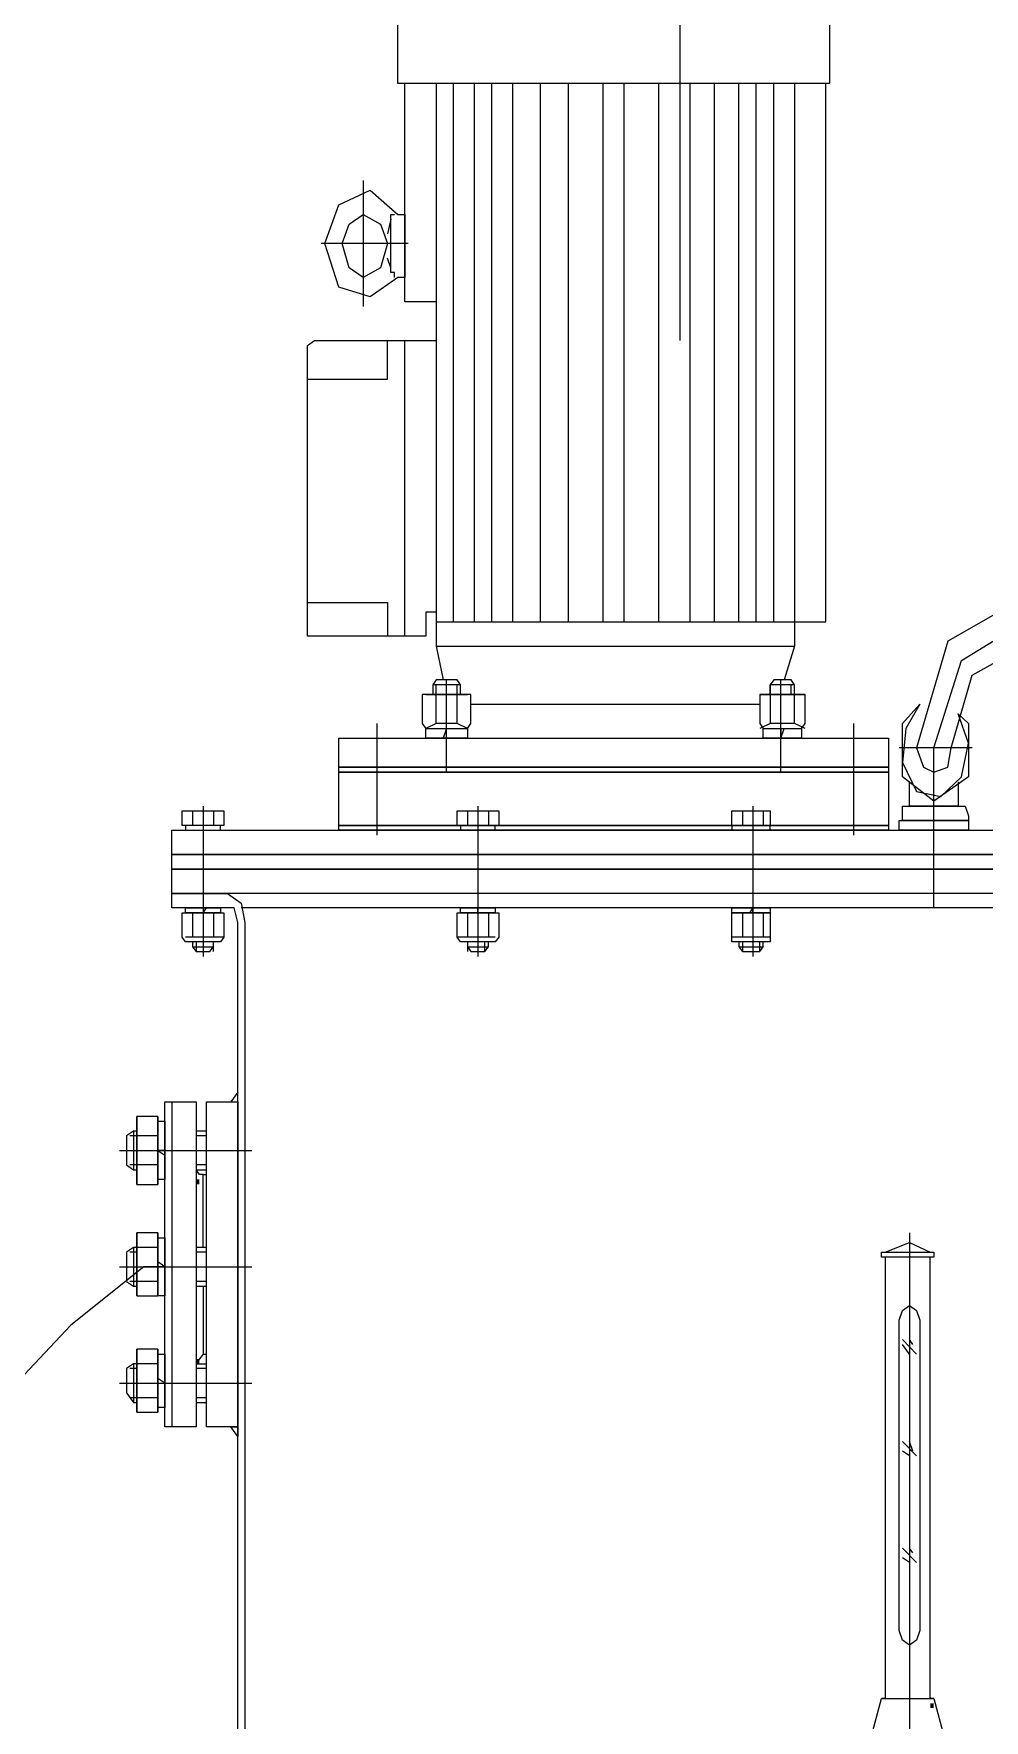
# Model space of a CAD drawing. Header units: inches. Extents: x 2435 to 7572, y 377 to 2555.
# Drawn here: x 6810.6 to 6994.8, y 1283.1 to 1609.9 of the extents above; entities that cross this region are included whole.
import ezdxf

# ---------------------------------------------------------------- set-up
doc = ezdxf.new("R2010")
doc.units = ezdxf.units.IN
doc.header["$MEASUREMENT"] = 0

msp = doc.modelspace()

# ---------------------------------------------------------------- hatches: boundary and pattern name
at = {"transparency": 33554559}
for points in [[(6842.69, 1386.92), (6842.02, 1386.92), (6842.02, 1387.86), (6842.69, 1387.86)], [(6842.69, 1352.14), (6842.02, 1352.14), (6842.02, 1353.08), (6842.69, 1353.08)], [(6984.99, 1285.41), (6984.32, 1285.41), (6984.32, 1286.35), (6984.99, 1286.35)]]:
    msp.add_hatch(color=256, dxfattribs=at).paths.add_polyline_path(points)

# ---------------------------------------------------------------- linework, layer by layer
at = {"lineweight": 5}
for p, q in [((6935.76, 1775.08), (6935.76, 1550.45)), ((6881.14, 1600.27), (6881.14, 1646.32)), ((6964.76, 1646.32), (6964.76, 1600.27)), ((6964.76, 1600.27), (6881.14, 1600.27)), ((6882.48, 1557.97), (6882.48, 1600.27)), ((6888.55, 1600.27), (6888.55, 1491.24)), ((6891.93, 1495.94), (6891.93, 1600.27)), ((6895.97, 1495.94), (6895.97, 1600.27)), ((6899.34, 1495.94), (6899.34, 1600.27)), ((6903.39, 1495.94), (6903.39, 1600.27)), ((6908.79, 1495.94), (6908.79, 1600.27)), ((6914.18, 1495.94), (6914.18, 1600.27)), ((6920.93, 1495.94), (6920.93, 1600.27)), ((6924.97, 1495.94), (6924.97, 1600.27)), ((6931.72, 1495.94), (6931.72, 1600.27)), ((6937.79, 1495.94), (6937.79, 1600.27)), ((6942.51, 1495.94), (6942.51, 1600.27)), ((6947.23, 1495.94), (6947.23, 1600.27)), ((6950.6, 1495.94), (6950.6, 1600.27)), ((6953.97, 1495.94), (6953.97, 1600.27)), ((6958.02, 1600.27), (6958.02, 1491.24)), ((6964.09, 1495.94), (6964.09, 1600.27)), ((6869.67, 1576.77), (6875.74, 1579.59)), ((6874.39, 1581.47), (6874.39, 1557.03)), ((6875.74, 1579.59), (6881.14, 1574.89)), ((6866.97, 1569.25), (6869.67, 1576.77)), ((6870.35, 1569.25), (6871.69, 1573.01)), ((6871.69, 1573.01), (6874.39, 1574.89)), ((6874.39, 1574.89), (6877.76, 1573.01)), ((6877.76, 1573.01), (6879.11, 1569.25)), ((6879.79, 1573.95), (6879.11, 1571.13)), ((6879.79, 1563.61), (6879.79, 1574.89)), ((6879.79, 1574.89), (6880.46, 1574.89)), ((6880.46, 1574.89), (6880.46, 1574.89)), ((6881.14, 1574.89), (6882.48, 1574.89)), ((6881.14, 1574.89), (6881.14, 1574.89)), ((6882.48, 1574.89), (6882.48, 1563.61)), ((6882.48, 1574.89), (6882.48, 1574.89)), ((6883.16, 1569.25), (6866.3, 1569.25)), ((6869.67, 1560.79), (6866.97, 1569.25)), ((6871.69, 1564.55), (6870.35, 1569.25)), ((6879.11, 1569.25), (6877.76, 1564.55)), ((6879.79, 1564.55), (6879.11, 1566.43)), ((6874.39, 1562.67), (6871.69, 1564.55)), ((6877.76, 1564.55), (6874.39, 1562.67)), ((6881.14, 1562.67), (6875.74, 1558.91)), ((6880.46, 1563.61), (6879.79, 1563.61)), ((6880.46, 1562.67), (6880.46, 1563.61)), ((6882.48, 1562.67), (6881.14, 1562.67)), ((6882.48, 1563.61), (6882.48, 1562.67)), ((6875.74, 1558.91), (6869.67, 1560.79)), ((6888.55, 1557.97), (6882.48, 1557.97)), ((6863.6, 1549.51), (6864.95, 1550.45)), ((6863.6, 1547.63), (6863.6, 1549.51)), ((6864.95, 1550.45), (6888.55, 1550.45)), ((6879.11, 1542.93), (6879.11, 1550.45)), ((6882.48, 1493.12), (6882.48, 1550.45)), ((6863.6, 1495), (6863.6, 1547.63)), ((6863.6, 1542.93), (6879.11, 1542.93)), ((7002.53, 1500.64), (6987.69, 1492.18)), ((6863.6, 1499.7), (6879.11, 1499.7)), ((6879.11, 1499.7), (6879.11, 1493.12)), ((6888.55, 1497.82), (6886.53, 1497.82)), ((6886.53, 1497.82), (6886.53, 1493.12)), ((6863.6, 1493.12), (6863.6, 1495)), ((6888.55, 1495.94), (6964.09, 1495.94)), ((6990.39, 1488.42), (7002.53, 1495.94)), ((6864.95, 1493.12), (6863.6, 1493.12)), ((6886.53, 1493.12), (6864.95, 1493.12)), ((6888.55, 1491.24), (6889.9, 1484.66)), ((6888.55, 1491.24), (6958.02, 1491.24)), ((6958.02, 1491.24), (6955.99, 1484.66)), ((6987.69, 1492.18), (6981.62, 1471.5)), ((6992.41, 1485.6), (7002.53, 1491.24)), ((6984.99, 1471.5), (6990.39, 1488.42)), ((6888.55, 1484.66), (6887.88, 1483.72)), ((6892.6, 1484.66), (6888.55, 1484.66)), ((6890.58, 1466.8), (6890.58, 1484.66)), ((6893.28, 1483.72), (6892.6, 1484.66)), ((6953.97, 1484.66), (6953.3, 1483.72)), ((6957.34, 1484.66), (6953.97, 1484.66)), ((6955.32, 1466.8), (6955.32, 1484.66)), ((6958.02, 1483.72), (6957.34, 1484.66)), ((6988.37, 1471.5), (6992.41, 1485.6)), ((6885.86, 1481.84), (6885.86, 1476.2)), ((6895.3, 1481.84), (6885.86, 1481.84)), ((6886.53, 1481.84), (6888.55, 1481.84)), ((6887.88, 1483.72), (6887.88, 1481.84)), ((6893.28, 1483.72), (6887.88, 1483.72)), ((6888.55, 1481.84), (6888.55, 1483.72)), ((6888.55, 1481.84), (6892.6, 1481.84)), ((6888.55, 1476.2), (6888.55, 1481.84)), ((6892.6, 1481.84), (6892.6, 1483.72)), ((6892.6, 1481.84), (6894.62, 1481.84)), ((6892.6, 1476.2), (6892.6, 1481.84)), ((6893.28, 1481.84), (6893.28, 1483.72)), ((6895.3, 1476.2), (6895.3, 1481.84)), ((6951.27, 1481.84), (6951.27, 1476.2)), ((6960.04, 1481.84), (6951.27, 1481.84)), ((6951.27, 1481.84), (6953.3, 1481.84)), ((6953.3, 1483.72), (6953.3, 1481.84)), ((6958.02, 1483.72), (6953.3, 1483.72)), ((6953.3, 1481.84), (6953.3, 1483.72)), ((6953.3, 1481.84), (6958.02, 1481.84)), ((6953.3, 1481.84), (6953.3, 1476.2)), ((6957.34, 1481.84), (6957.34, 1483.72)), ((6958.02, 1481.84), (6958.02, 1483.72)), ((6958.02, 1481.84), (6960.04, 1481.84)), ((6958.02, 1476.2), (6958.02, 1481.84)), ((6960.04, 1476.2), (6960.04, 1481.84)), ((6895.3, 1479.96), (6951.27, 1479.96)), ((6978.92, 1476.2), (6982.3, 1479.96)), ((6982.3, 1479.96), (6979.6, 1475.26)), ((6991.74, 1472.44), (6989.71, 1478.08)), ((6989.71, 1478.08), (6991.74, 1476.2)), ((6877.09, 1454.59), (6877.09, 1476.2)), ((6885.86, 1476.2), (6886.53, 1475.26)), ((6888.55, 1476.2), (6886.53, 1475.26)), ((6886.53, 1475.26), (6894.62, 1475.26)), ((6886.53, 1473.38), (6886.53, 1475.26)), ((6886.53, 1475.26), (6894.62, 1475.26)), ((6892.6, 1476.2), (6888.55, 1476.2)), ((6890.58, 1475.26), (6889.9, 1473.38)), ((6890.58, 1473.38), (6890.58, 1475.26)), ((6894.62, 1475.26), (6892.6, 1476.2)), ((6894.62, 1475.26), (6895.3, 1476.2)), ((6894.62, 1475.26), (6894.62, 1473.38)), ((6951.27, 1476.2), (6951.95, 1475.26)), ((6953.3, 1476.2), (6951.27, 1475.26)), ((6951.95, 1475.26), (6959.37, 1475.26)), ((6951.95, 1473.38), (6951.95, 1475.26)), ((6951.95, 1475.26), (6959.37, 1475.26)), ((6958.02, 1476.2), (6953.3, 1476.2)), ((6955.32, 1475.26), (6955.32, 1473.38)), ((6955.32, 1473.38), (6955.99, 1475.26)), ((6960.04, 1475.26), (6958.02, 1476.2)), ((6959.37, 1475.26), (6960.04, 1476.2)), ((6959.37, 1475.26), (6959.37, 1473.38)), ((6969.48, 1454.59), (6969.48, 1476.2)), ((6978.92, 1465.86), (6978.92, 1476.2)), ((6979.6, 1475.26), (6978.92, 1468.68)), ((6991.74, 1476.2), (6991.74, 1465.86)), ((6869.67, 1467.74), (6869.67, 1473.38)), ((6869.67, 1473.38), (6976.23, 1473.38)), ((6894.62, 1473.38), (6886.53, 1473.38)), ((6959.37, 1473.38), (6951.95, 1473.38)), ((6976.23, 1473.38), (6976.23, 1467.74)), ((6992.41, 1471.5), (6978.25, 1471.5)), ((6981.62, 1471.5), (6982.97, 1467.74)), ((6984.99, 1440.49), (6984.99, 1471.5)), ((6987.69, 1467.74), (6988.37, 1471.5)), ((6990.39, 1465.86), (6991.74, 1472.44)), ((6869.67, 1466.8), (6869.67, 1467.74)), ((6869.67, 1467.74), (6976.23, 1467.74)), ((6976.23, 1467.74), (6869.67, 1467.74)), ((6976.23, 1467.74), (6976.23, 1466.8)), ((6978.92, 1468.68), (6981.62, 1463.05)), ((6982.97, 1467.74), (6984.99, 1466.8)), ((6984.99, 1466.8), (6987.69, 1467.74)), ((6976.23, 1466.8), (6869.67, 1466.8)), ((6869.67, 1456.47), (6869.67, 1466.8)), ((6869.67, 1466.8), (6976.23, 1466.8)), ((6976.23, 1466.8), (6976.23, 1456.47)), ((6984.99, 1461.17), (6978.92, 1465.86)), ((6980.27, 1460.23), (6980.27, 1464.92)), ((6991.74, 1465.86), (6984.99, 1461.17)), ((6986.34, 1462.11), (6990.39, 1465.86)), ((6989.71, 1464.92), (6989.71, 1460.23)), ((6981.62, 1463.05), (6986.34, 1462.11)), ((6839.32, 1456.47), (6839.32, 1459.29)), ((6839.32, 1459.29), (6847.42, 1459.29)), ((6840, 1459.29), (6847.42, 1459.29)), ((6841.35, 1459.29), (6841.35, 1456.47)), ((6843.37, 1460.23), (6843.37, 1431.09)), ((6845.39, 1459.29), (6845.39, 1456.47)), ((6847.42, 1459.29), (6847.42, 1456.47)), ((6892.6, 1459.29), (6900.02, 1459.29)), ((6892.6, 1456.47), (6892.6, 1459.29)), ((6892.6, 1459.29), (6900.69, 1459.29)), ((6894.62, 1459.29), (6894.62, 1456.47)), ((6896.65, 1460.23), (6896.65, 1431.09)), ((6898.67, 1459.29), (6898.67, 1456.47)), ((6900.69, 1459.29), (6900.69, 1456.47)), ((6945.88, 1456.47), (6945.88, 1459.29)), ((6945.88, 1459.29), (6953.3, 1459.29)), ((6945.88, 1459.29), (6953.3, 1459.29)), ((6947.9, 1459.29), (6947.9, 1456.47)), ((6949.93, 1460.23), (6949.93, 1431.09)), ((6951.95, 1459.29), (6951.95, 1456.47)), ((6953.3, 1459.29), (6953.3, 1456.47)), ((6978.92, 1458.35), (6978.92, 1460.23)), ((6978.92, 1460.23), (6980.27, 1460.23)), ((6978.92, 1457.41), (6978.92, 1458.35)), ((6980.27, 1460.23), (6990.39, 1460.23)), ((6989.71, 1460.23), (6980.27, 1460.23)), ((6990.39, 1460.23), (6991.06, 1460.23)), ((6991.06, 1460.23), (6991.74, 1458.35)), ((6991.74, 1458.35), (6991.74, 1457.41)), ((6837.3, 1450.83), (6837.3, 1455.53)), ((6837.3, 1455.53), (7008.6, 1455.53)), ((6847.42, 1456.47), (6839.32, 1456.47)), ((6840, 1456.47), (6840, 1455.53)), ((6840, 1455.53), (6846.74, 1455.53)), ((6846.74, 1455.53), (6846.74, 1456.47)), ((6976.23, 1456.47), (6869.67, 1456.47)), ((6869.67, 1455.53), (6869.67, 1456.47)), ((6869.67, 1456.47), (6976.23, 1456.47)), ((6976.23, 1455.53), (6869.67, 1455.53)), ((6900.69, 1456.47), (6892.6, 1456.47)), ((6893.28, 1456.47), (6893.28, 1455.53)), ((6893.28, 1455.53), (6900.02, 1455.53)), ((6900.02, 1455.53), (6900.02, 1456.47)), ((6953.3, 1456.47), (6945.88, 1456.47)), ((6945.88, 1456.47), (6945.88, 1455.53)), ((6945.88, 1455.53), (6953.3, 1455.53)), ((6953.3, 1455.53), (6953.3, 1456.47)), ((6976.23, 1456.47), (6976.23, 1455.53)), ((6978.25, 1455.53), (6978.25, 1457.41)), ((6978.25, 1457.41), (6991.74, 1457.41)), ((6991.74, 1455.53), (6978.25, 1455.53)), ((6991.74, 1457.41), (6978.92, 1457.41)), ((6991.74, 1457.41), (6991.74, 1455.53)), ((6837.3, 1448.01), (6837.3, 1450.83)), ((6837.3, 1450.83), (7122.57, 1450.83)), ((7008.6, 1450.83), (6837.3, 1450.83)), ((6837.3, 1443.31), (6837.3, 1448.01)), ((6837.3, 1448.01), (7122.57, 1448.01)), ((7122.57, 1448.01), (6837.3, 1448.01)), ((7122.57, 1443.31), (6837.3, 1443.31)), ((6837.3, 1440.49), (6837.3, 1443.31)), ((6837.3, 1443.31), (6848.09, 1443.31)), ((6848.09, 1443.31), (6850.79, 1441.43)), ((6850.79, 1441.43), (6851.46, 1437.67)), ((6848.09, 1440.49), (6837.3, 1440.49)), ((6839.32, 1434.85), (6839.32, 1439.55)), ((6839.32, 1439.55), (6847.42, 1439.55)), ((6840, 1439.55), (6840, 1440.49)), ((6840, 1440.49), (6846.74, 1440.49)), ((6840, 1439.55), (6847.42, 1439.55)), ((6846.74, 1439.55), (6840, 1439.55)), ((6841.35, 1439.55), (6841.35, 1434.85)), ((6843.37, 1440.49), (6843.37, 1439.55)), ((6843.37, 1439.55), (6844.04, 1440.49)), ((6845.39, 1439.55), (6845.39, 1434.85)), ((6846.74, 1440.49), (6846.74, 1439.55)), ((6847.42, 1439.55), (6847.42, 1434.85)), ((6849.44, 1440.49), (6848.09, 1440.49)), ((6850.11, 1437.67), (6849.44, 1440.49)), ((7109.08, 1440.49), (6850.79, 1440.49)), ((6892.6, 1434.85), (6892.6, 1439.55)), ((6892.6, 1439.55), (6900.69, 1439.55)), ((6892.6, 1439.55), (6900.02, 1439.55)), ((6893.28, 1439.55), (6893.28, 1440.49)), ((6893.28, 1440.49), (6900.02, 1440.49)), ((6900.02, 1439.55), (6893.28, 1439.55)), ((6894.62, 1439.55), (6894.62, 1434.85)), ((6896.65, 1440.49), (6896.65, 1439.55)), ((6896.65, 1439.55), (6896.65, 1440.49)), ((6898.67, 1439.55), (6898.67, 1434.85)), ((6900.02, 1440.49), (6900.02, 1439.55)), ((6900.69, 1439.55), (6900.69, 1434.85)), ((6945.88, 1439.55), (6945.88, 1440.49)), ((6945.88, 1440.49), (6953.3, 1440.49)), ((6945.88, 1434.85), (6945.88, 1439.55)), ((6945.88, 1439.55), (6953.3, 1439.55)), ((6953.3, 1439.55), (6945.88, 1439.55)), ((6945.88, 1439.55), (6953.3, 1439.55)), ((6947.9, 1439.55), (6947.9, 1434.85)), ((6949.93, 1440.49), (6949.25, 1439.55)), ((6949.93, 1439.55), (6949.93, 1440.49)), ((6951.95, 1439.55), (6951.95, 1434.85)), ((6953.3, 1440.49), (6953.3, 1439.55)), ((6953.3, 1439.55), (6953.3, 1433.91)), ((6840, 1433.91), (6839.32, 1434.85)), ((6841.35, 1434.85), (6840, 1434.85)), ((6845.39, 1434.85), (6841.35, 1434.85)), ((6847.42, 1434.85), (6845.39, 1434.85)), ((6847.42, 1434.85), (6846.74, 1433.91)), ((6850.11, 1217.74), (6850.11, 1437.67)), ((6851.46, 1437.67), (6851.46, 1217.74)), ((6894.62, 1434.85), (6892.6, 1434.85)), ((6893.28, 1433.91), (6892.6, 1434.85)), ((6898.67, 1434.85), (6894.62, 1434.85)), ((6900.02, 1434.85), (6898.67, 1434.85)), ((6900.69, 1434.85), (6900.02, 1433.91)), ((6945.88, 1433.91), (6945.88, 1434.85)), ((6947.9, 1434.85), (6945.88, 1434.85)), ((6951.95, 1434.85), (6947.9, 1434.85)), ((6953.3, 1434.85), (6951.95, 1434.85)), ((6846.74, 1433.91), (6840, 1433.91)), ((6841.35, 1433.91), (6841.35, 1432.97)), ((6841.35, 1432.97), (6842.02, 1432.03)), ((6841.35, 1432.97), (6845.39, 1432.97)), ((6842.02, 1433.91), (6842.02, 1432.03)), ((6842.02, 1432.03), (6844.72, 1432.03)), ((6844.72, 1432.03), (6845.39, 1432.97)), ((6845.39, 1432.97), (6845.39, 1433.91)), ((6845.39, 1432.03), (6845.39, 1433.91)), ((6900.02, 1433.91), (6893.28, 1433.91)), ((6894.62, 1433.91), (6894.62, 1432.97)), ((6894.62, 1433.91), (6894.62, 1432.03)), ((6894.62, 1432.97), (6895.3, 1432.03)), ((6894.62, 1432.97), (6898.67, 1432.97)), ((6895.3, 1432.03), (6898, 1432.03)), ((6898, 1432.03), (6898, 1433.91)), ((6898, 1432.03), (6898.67, 1432.97)), ((6898.67, 1432.97), (6898.67, 1433.91)), ((6953.3, 1433.91), (6945.88, 1433.91)), ((6947.23, 1433.91), (6947.23, 1432.97)), ((6947.23, 1432.97), (6947.9, 1432.03)), ((6947.23, 1432.97), (6951.95, 1432.97)), ((6947.9, 1433.91), (6947.9, 1432.03)), ((6947.9, 1432.03), (6951.27, 1432.03)), ((6951.27, 1432.03), (6951.27, 1433.91)), ((6951.27, 1432.03), (6951.95, 1432.97)), ((6951.95, 1432.97), (6951.95, 1433.91)), ((6835.95, 1339.92), (6835.95, 1402.89)), ((6835.95, 1402.89), (6842.02, 1402.89)), ((6837.3, 1402.89), (6837.3, 1339.92)), ((6842.02, 1402.89), (6842.02, 1339.92)), ((6844.04, 1339.92), (6844.04, 1402.89)), ((6844.04, 1402.89), (6850.11, 1402.89)), ((6850.11, 1404.77), (6848.76, 1402.89)), ((6848.76, 1402.89), (6850.11, 1402.89)), ((6850.11, 1402.89), (6850.11, 1404.77)), ((6850.11, 1402.89), (6850.11, 1339.92)), ((6830.56, 1396.31), (6830.56, 1400.07)), ((6834.6, 1400.07), (6830.56, 1400.07)), ((6830.56, 1400.07), (6830.56, 1386.92)), ((6834.6, 1400.07), (6834.6, 1386.92)), ((6834.6, 1386.92), (6834.6, 1400.07)), ((6834.6, 1387.86), (6834.6, 1399.13)), ((6834.6, 1399.13), (6835.95, 1399.13)), ((6835.95, 1399.13), (6835.95, 1387.86)), ((6829.88, 1397.25), (6828.53, 1396.31)), ((6828.53, 1396.31), (6828.53, 1390.67)), ((6830.56, 1396.31), (6829.21, 1396.31)), ((6829.88, 1397.25), (6829.88, 1389.74)), ((6830.56, 1397.25), (6829.88, 1397.25)), ((6830.56, 1390.67), (6830.56, 1396.31)), ((6834.6, 1396.31), (6830.56, 1396.31)), ((6844.04, 1397.25), (6842.02, 1397.25)), ((6844.04, 1396.31), (6842.02, 1396.31)), ((6827.18, 1393.49), (6852.81, 1393.49)), ((6835.95, 1393.49), (6834.6, 1393.49)), ((6834.6, 1393.49), (6835.95, 1392.55)), ((6828.53, 1390.67), (6829.88, 1389.74)), ((6830.56, 1390.67), (6829.21, 1390.67)), ((6829.88, 1389.74), (6830.56, 1389.74)), ((6830.56, 1386.92), (6830.56, 1390.67)), ((6834.6, 1390.67), (6830.56, 1390.67)), ((6844.04, 1390.67), (6842.02, 1390.67)), ((6842.69, 1388.8), (6842.02, 1389.74)), ((6842.02, 1389.74), (6844.04, 1389.74)), ((6830.56, 1386.92), (6834.6, 1386.92)), ((6835.95, 1387.86), (6834.6, 1387.86)), ((6843.37, 1388.8), (6842.69, 1388.8)), ((6843.37, 1374.7), (6843.37, 1388.8)), ((6843.37, 1388.8), (6844.04, 1388.8)), ((6830.56, 1374.7), (6830.56, 1377.52)), ((6834.6, 1377.52), (6830.56, 1377.52)), ((6830.56, 1377.52), (6830.56, 1365.3)), ((6834.6, 1377.52), (6834.6, 1365.3)), ((6834.6, 1365.3), (6834.6, 1377.52)), ((6834.6, 1365.3), (6834.6, 1376.58)), ((6834.6, 1376.58), (6835.95, 1376.58)), ((6835.95, 1376.58), (6835.95, 1365.3)), ((6980.27, 1377.52), (6980.27, 1268.49)), ((6829.88, 1374.7), (6828.53, 1373.76)), ((6828.53, 1373.76), (6828.53, 1368.12)), ((6830.56, 1373.76), (6829.21, 1373.76)), ((6830.56, 1374.7), (6829.88, 1374.7)), ((6829.88, 1374.7), (6829.88, 1367.18)), ((6834.6, 1374.7), (6830.56, 1374.7)), ((6830.56, 1368.12), (6830.56, 1374.7)), ((6844.04, 1374.7), (6842.02, 1374.7)), ((6844.04, 1373.76), (6842.02, 1373.76)), ((6974.88, 1372.82), (6974.88, 1373.76)), ((6974.88, 1373.76), (6984.99, 1373.76)), ((6984.99, 1372.82), (6974.88, 1372.82)), ((6975.55, 1373.76), (6980.27, 1375.64)), ((6984.32, 1372.82), (6975.55, 1372.82)), ((6975.55, 1372.82), (6975.55, 1288.23)), ((6980.27, 1375.64), (6984.32, 1373.76)), ((6984.32, 1288.23), (6984.32, 1372.82)), ((6984.99, 1373.76), (6984.99, 1372.82)), ((6831.9, 1370.94), (6817.74, 1359.66)), ((6827.18, 1370.94), (6852.81, 1370.94)), ((6835.95, 1370.94), (6831.9, 1370.94)), ((6835.95, 1370.94), (6834.6, 1371.88)), ((6834.6, 1370.94), (6835.95, 1370.94)), ((6828.53, 1368.12), (6829.88, 1367.18)), ((6830.56, 1368.12), (6829.21, 1368.12)), ((6829.88, 1367.18), (6830.56, 1367.18)), ((6834.6, 1368.12), (6830.56, 1368.12)), ((6830.56, 1365.3), (6830.56, 1368.12)), ((6844.04, 1368.12), (6842.02, 1368.12)), ((6842.02, 1367.18), (6844.04, 1367.18)), ((6843.37, 1367.18), (6843.37, 1354.02)), ((6830.56, 1365.3), (6834.6, 1365.3)), ((6835.95, 1365.3), (6834.6, 1365.3)), ((6978.92, 1362.48), (6980.27, 1363.42)), ((6980.27, 1363.42), (6981.62, 1362.48)), ((6817.74, 1359.66), (6803.58, 1344.62)), ((6978.25, 1360.6), (6978.92, 1362.48)), ((6978.25, 1300.45), (6978.25, 1360.6)), ((6981.62, 1362.48), (6982.3, 1360.6)), ((6982.3, 1360.6), (6982.3, 1300.45)), ((6981.62, 1354.02), (6978.92, 1356.84)), ((6980.95, 1355.9), (6980.27, 1356.84)), ((6830.56, 1352.14), (6830.56, 1354.96)), ((6834.6, 1354.96), (6830.56, 1354.96)), ((6830.56, 1354.96), (6830.56, 1342.74)), ((6834.6, 1354.96), (6834.6, 1342.74)), ((6834.6, 1342.74), (6834.6, 1354.96)), ((6834.6, 1343.68), (6834.6, 1354.02)), ((6834.6, 1354.02), (6835.95, 1354.02)), ((6835.95, 1354.02), (6835.95, 1343.68)), ((6843.37, 1354.02), (6842.69, 1353.08)), ((6843.37, 1354.02), (6844.04, 1354.02)), ((6980.27, 1354.02), (6978.92, 1355.9)), ((6829.88, 1352.14), (6828.53, 1351.2)), ((6828.53, 1351.2), (6828.53, 1346.5)), ((6830.56, 1351.2), (6829.21, 1351.2)), ((6830.56, 1352.14), (6829.88, 1352.14)), ((6829.88, 1352.14), (6829.88, 1344.62)), ((6830.56, 1345.56), (6830.56, 1352.14)), ((6834.6, 1352.14), (6830.56, 1352.14)), ((6842.69, 1353.08), (6842.02, 1352.14)), ((6842.02, 1352.14), (6844.04, 1352.14)), ((6844.04, 1351.2), (6842.02, 1351.2)), ((6827.18, 1348.38), (6852.81, 1348.38)), ((6835.95, 1348.38), (6834.6, 1349.32)), ((6834.6, 1348.38), (6835.95, 1348.38)), ((6828.53, 1346.5), (6829.88, 1344.62)), ((6830.56, 1345.56), (6829.21, 1345.56)), ((6829.88, 1344.62), (6830.56, 1344.62)), ((6830.56, 1342.74), (6830.56, 1345.56)), ((6834.6, 1345.56), (6830.56, 1345.56)), ((6835.95, 1343.68), (6834.6, 1343.68)), ((6844.04, 1345.56), (6842.02, 1345.56)), ((6842.02, 1344.62), (6844.04, 1344.62)), ((6830.56, 1342.74), (6834.6, 1342.74)), ((6842.02, 1339.92), (6835.95, 1339.92)), ((6850.11, 1339.92), (6844.04, 1339.92)), ((6850.11, 1338.04), (6848.76, 1339.92)), ((6848.76, 1339.92), (6850.11, 1339.92)), ((6850.11, 1339.92), (6850.11, 1338.04)), ((6981.62, 1334.28), (6978.92, 1337.1)), ((6980.95, 1335.22), (6980.27, 1337.1)), ((6980.27, 1334.28), (6978.92, 1335.22)), ((6981.62, 1313.61), (6978.92, 1316.42)), ((6980.27, 1313.61), (6978.92, 1314.55)), ((6980.95, 1315.49), (6980.27, 1316.42)), ((6978.92, 1298.57), (6978.25, 1300.45)), ((6980.27, 1297.63), (6978.92, 1298.57)), ((6981.62, 1298.57), (6980.27, 1297.63)), ((6982.3, 1300.45), (6981.62, 1298.57)), ((6975.55, 1288.23), (6975.55, 1287.29)), ((6984.32, 1287.29), (6984.32, 1288.23)), ((6972.85, 1279.77), (6974.88, 1287.29)), ((6975.55, 1287.29), (6974.88, 1287.29)), ((6974.88, 1287.29), (6984.99, 1287.29)), ((6974.88, 1287.29), (6984.99, 1287.29)), ((6984.99, 1287.29), (6984.32, 1287.29)), ((6984.99, 1287.29), (6987.02, 1279.77))]:
    msp.add_line(p, q, dxfattribs=at)

doc.saveas('drawing.dxf')
